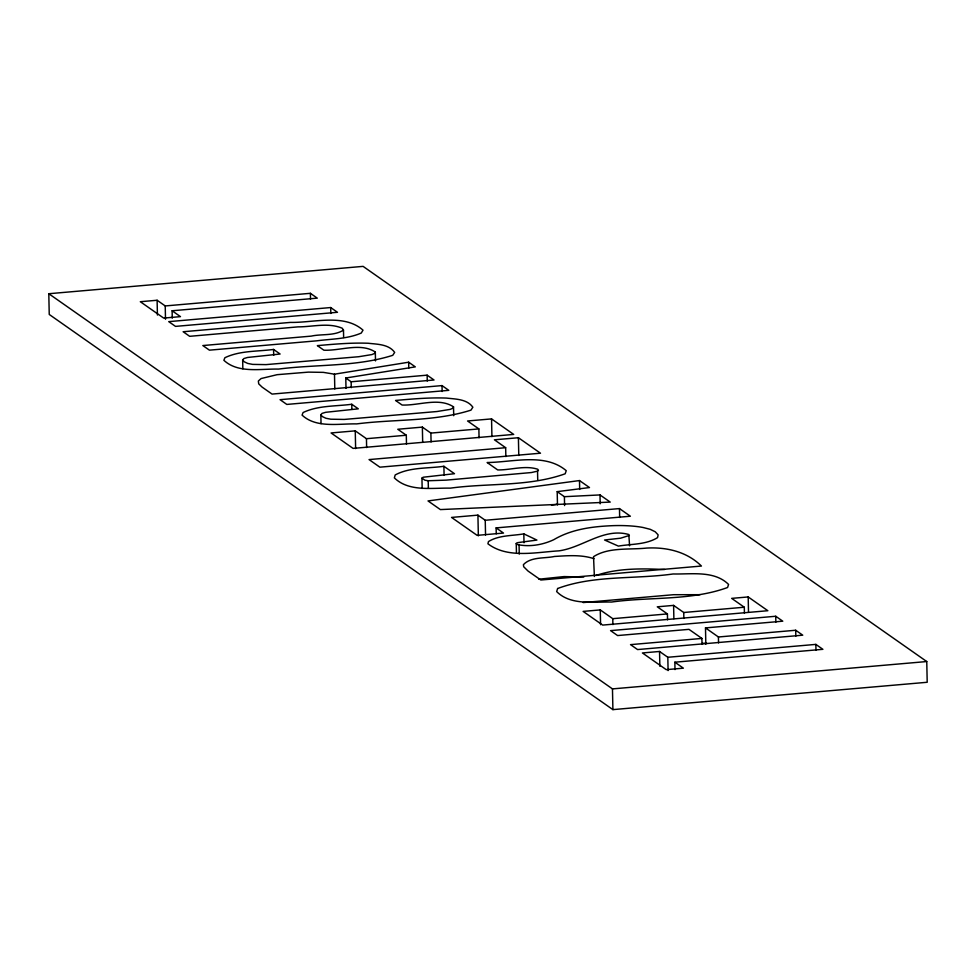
<?xml version="1.0" encoding="UTF-8"?>
<svg xmlns="http://www.w3.org/2000/svg" width="976" height="976" viewBox="0 0 976 976"><rect width="100%" height="100%" fill="white"/><g stroke="black" fill="none" stroke-linecap="round" stroke-linejoin="round"><path stroke-width="1.46" d="M375.321 352.031L374.723 353.373L371.929 354.569L358.741 356.716L265.997 364.621L252.625 364.39L247.745 363.438L244.159 361.754L242.658 359.949L243.878 358.558L247.501 357.472L280.1 354.02L273.573 349.445C257.383 351.604 239.913 350.53 224.907 357.716L223.882 360.303C238.144 373.588 260.653 368.672 278.489 369.087C316.37 364.194 356.13 366.952 392.767 355.313L394.658 352.385C388.802 344.138 377.224 344.308 368.147 343.247C351.177 342.613 334.243 344.15 317.359 345.626L323.886 350.201C340.417 350.957 360.583 342.332 375.321 352.031L375.504 360.913M453.523 406.846L452.913 408.2L450.119 409.395L436.943 411.53L344.199 419.436L330.827 419.204L325.935 418.265L322.361 416.581L320.848 414.776L322.068 413.385L325.691 412.299L358.29 408.834L351.763 404.259C335.573 406.431 318.115 405.357 303.097 412.531L302.072 415.129C316.346 428.415 338.855 423.486 356.691 423.901C394.572 419.021 434.332 421.778 470.969 410.14L472.86 407.212C467.004 398.952 455.426 399.135 446.337 398.074C429.379 397.427 412.445 398.964 395.561 400.453L402.088 405.028C418.619 405.772 438.773 397.159 453.523 406.846L453.706 415.727M421.949 478.118L424.926 480.204L428.208 480.753L446.276 480.131L531.493 472.53L537.544 471.14L538.447 470.249L537.703 469.224C524.917 465.076 510.814 470.103 497.711 469.944L487.122 462.514C512.766 462.331 544.828 452.547 566.239 470.676L565.177 473.787C528.821 486.829 488.305 482.937 450.351 488.146C431.917 487.756 408.822 492.002 394.365 477.886L395.195 474.946C409.944 467.04 427.732 468.602 443.897 466.284L454.487 473.702L423.194 477.227L421.949 478.118L422.157 488.476M629.361 535.446L620.675 538.179L604.559 540.009L618.381 546.096C631.399 543.9 645.978 544.791 657.568 537.63L658.129 534.86L655.238 531.786L650.248 529.334L643.111 527.504A39.443 8.674 -1.2 0 0 613.172 525.649C592.737 526.467 571.668 529.077 553.758 539.704C542.473 544.998 528.894 547.268 516.719 544.364L516.243 543.449L517.634 542.656L536.91 540.082L523.819 533.872C512.107 535.946 498.87 535.08 488.451 541.582L487.927 543.791C507.679 558.797 536.007 552.196 559.004 550.842C582.818 547.56 603.68 527.491 628.825 534.506L629.581 545.804M343.479 330.095C334.219 336.11 321.641 333.792 311.21 336.122L202.837 345.553L209.425 350.164L316.797 340.819C331.645 338.855 347.297 339.075 361.254 333.06L363.011 330.156C344.089 313.32 313.516 322.91 290.506 322.397L183.134 331.742L189.661 336.317L298.034 326.875C312.515 326.911 328.339 322.324 342.222 328.229L343.479 330.095L343.637 337.501M595.811 575.547C617.662 568.044 641.696 568.471 664.558 569.508M538.837 579.219L564.128 576.572L583.77 577.072M345.785 378.005L351.153 381.775L427.134 375.162L434.027 379.993L272.06 394.084L262.117 387.118L258.713 383.849L258.347 381.006L261.092 378.554L277.099 374.686L308.404 372.124L323.349 372.368L334.487 374.186L408.663 362.206L415.312 366.866L345.785 378.005L346.004 388.375M557.198 491.648L589.48 487.549L579.5 480.558L428.025 500.932L440.359 509.582L610.22 502.091L599.996 494.93L564.396 496.686L557.198 491.648L557.479 504.97M551.44 505.117L557.43 504.299M583.148 602.57L673.562 594.701L700.012 594.689M48.8 293.727L363.096 266.375L926.761 661.545L927.2 682.273L612.904 709.625L49.239 314.455L48.8 293.727L612.464 688.897L926.761 661.545M172.118 310.771L317.285 298.144L310.392 293.312L165.225 305.939L157.112 300.254L140.312 301.718L163.675 318.091L180.475 316.639L172.118 310.771L172.264 318.176M330.705 307.55L168.738 321.641L175.509 326.387L337.476 312.296L330.705 307.55L330.827 313.467M442.018 385.593L280.051 399.684L286.822 404.43L448.789 390.339L442.018 385.593L442.152 391.51M406.492 444.117L406.297 435.235L366.451 438.7L355.252 430.855L331.071 432.954L353.08 448.399L513.693 434.418L491.55 418.899L467.565 420.985L478.874 428.915L479.057 437.797M478.874 428.915L430.892 433.088L422.364 427.11L397.769 429.257L406.297 435.235M505.666 447.703L369.05 459.586L379.871 467.175L540.484 453.206L518.402 437.724L494.417 439.81L505.666 447.703L505.849 456.585M496.125 527.894L630.362 516.219L619.479 508.581L485.243 520.269L477.923 515.133L451.546 517.426L477.13 535.36L503.506 533.067L496.125 527.894L496.247 533.823M667.547 619.845L667.425 613.916L612.769 618.674L600.264 609.915L583.136 611.403L602.668 625.091L767.844 610.72L748.189 596.946L731.671 598.373L744.298 607.231L744.42 613.148M744.298 607.231L683.737 612.501L673.599 605.388L657.287 606.816L667.425 613.916M705.831 644.197L705.489 627.91L782.764 621.187L775.737 616.259L610.573 630.63L617.601 635.559L688.971 629.349L701.903 638.426L702.037 644.343M701.903 638.426L630.533 644.636L637.572 649.565L802.736 635.181L795.708 630.252L718.421 636.986L705.489 627.91M701.927 643.452L706.465 643.05M674.855 662.204L822.89 649.321L815.863 644.392L667.816 657.275L659.544 651.468L642.415 652.956L666.242 669.658L683.371 668.17L674.855 662.204L675.002 669.597M594.006 558.699C581.306 554.49 567.617 555.649 554.49 556.466C544.437 558.65 530.968 556.576 523.38 564.701L523.722 566.775L528.065 571.07L540.826 580.012L701.427 566.043C686.823 551.586 666.486 546.975 646.612 548.073C629.215 549.952 608.731 546.95 593.53 556.686L594.384 576.474M815.863 644.392L815.985 650.309M795.708 630.252L795.83 636.181M775.737 616.259L775.859 622.176M748.189 596.946L748.494 611.745M718.421 636.986L718.543 642.903M683.737 612.501L683.859 618.418M673.599 605.388L673.879 618.723M667.816 657.275L668.096 670.597M659.544 651.468L659.861 666.279M619.479 508.581L619.662 517.463M612.769 618.674L612.891 624.603M612.464 688.897L612.904 709.625M599.996 494.93L600.191 503.811M600.264 609.915L600.582 624.713M579.5 480.558L579.683 489.44M564.396 496.686L564.592 505.568M537.544 471.14L537.727 480.021M523.819 533.872L524.014 542.754M518.402 437.724L518.781 455.487M519.073 545.194L519.256 554.075M516.243 543.449L516.438 552.331M491.55 418.899L491.928 436.662M485.243 520.269L485.548 535.068M477.923 515.133L478.35 535.861M443.897 466.284L444.092 475.166M430.892 433.088L431.075 441.969M427.134 375.162L427.268 381.079M428.208 480.753L428.366 488.159M422.364 427.11L422.669 441.921M408.663 362.206L408.785 368.123M366.451 438.7L366.634 447.581M355.252 430.855L355.63 448.618M351.763 404.259L351.86 408.7M351.153 381.775L351.275 387.692M334.487 374.186L334.805 388.985M320.848 414.776L321.043 423.657M310.392 293.312L310.514 299.229M273.573 349.445L273.695 355.362M242.658 359.949L242.841 368.83M165.225 305.939L165.505 319.262M157.112 300.254L157.417 315.053M557.625 588.516L556.662 591.59C570.679 605.645 593.469 601.631 611.537 602.046C649.87 596.702 690.947 600.899 727.584 587.503L728.572 584.441C714.383 570.277 691.374 574.4 673.123 573.973C635.01 579.402 593.957 574.925 557.625 588.516"/></g></svg>
